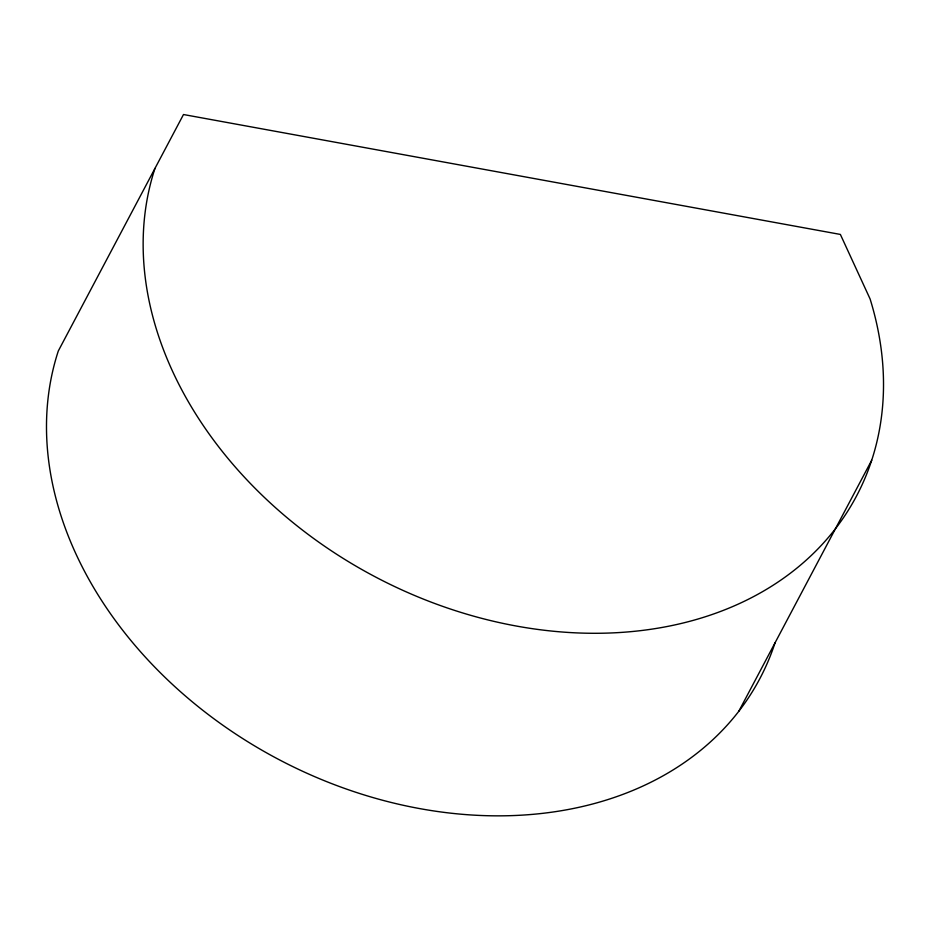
<?xml version="1.0" encoding="UTF-8"?>
<svg xmlns="http://www.w3.org/2000/svg" width="930" height="930" viewBox="0 0 930 930"><rect width="100%" height="100%" fill="white"/><g stroke="black" fill="none" stroke-linecap="round" stroke-linejoin="round"><path stroke-width="1.4" d="M738.804 711.264L871.689 460.28M775.039 642.839A388.322 296.6 27.9 0 1 323.873 780.503A388.322 296.6 27.9 0 1 58.311 350.959L183.489 114.529L840.371 234.43L870.085 298.937A388.322 296.6 27.9 0 1 516.441 626.053A388.322 296.6 27.9 0 1 154.961 168.411"/></g></svg>
